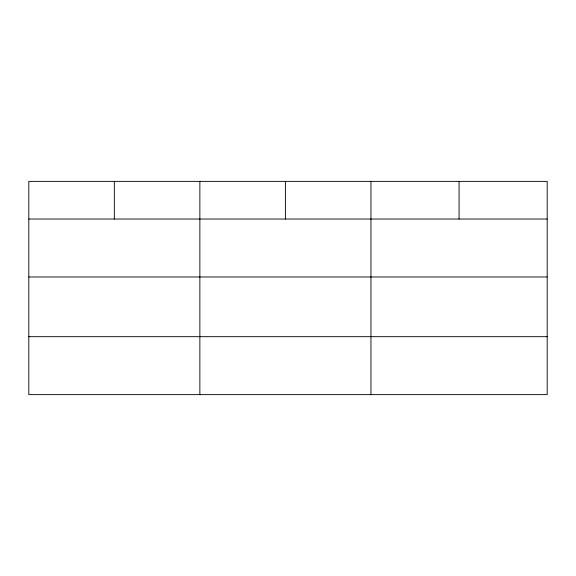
<?xml version="1.0" encoding="UTF-8"?>
<svg xmlns="http://www.w3.org/2000/svg" width="576" height="576" viewBox="0 0 576 576"><rect width="100%" height="100%" fill="white"/><g stroke="black" fill="none" stroke-linecap="round" stroke-linejoin="round"><path stroke-width="0.86" d="M547.2 276.977L547.2 181.375L28.8 181.375L28.8 394.625L547.2 394.625L547.2 276.977L28.8 276.977M28.8 219.038L547.2 219.038M28.8 336.679L547.2 336.679M459.072 181.375L459.072 219.038M370.944 181.375L370.944 394.625M285.408 181.375L285.408 219.038M199.872 181.375L199.872 394.625M114.336 181.375L114.336 219.038"/></g></svg>
